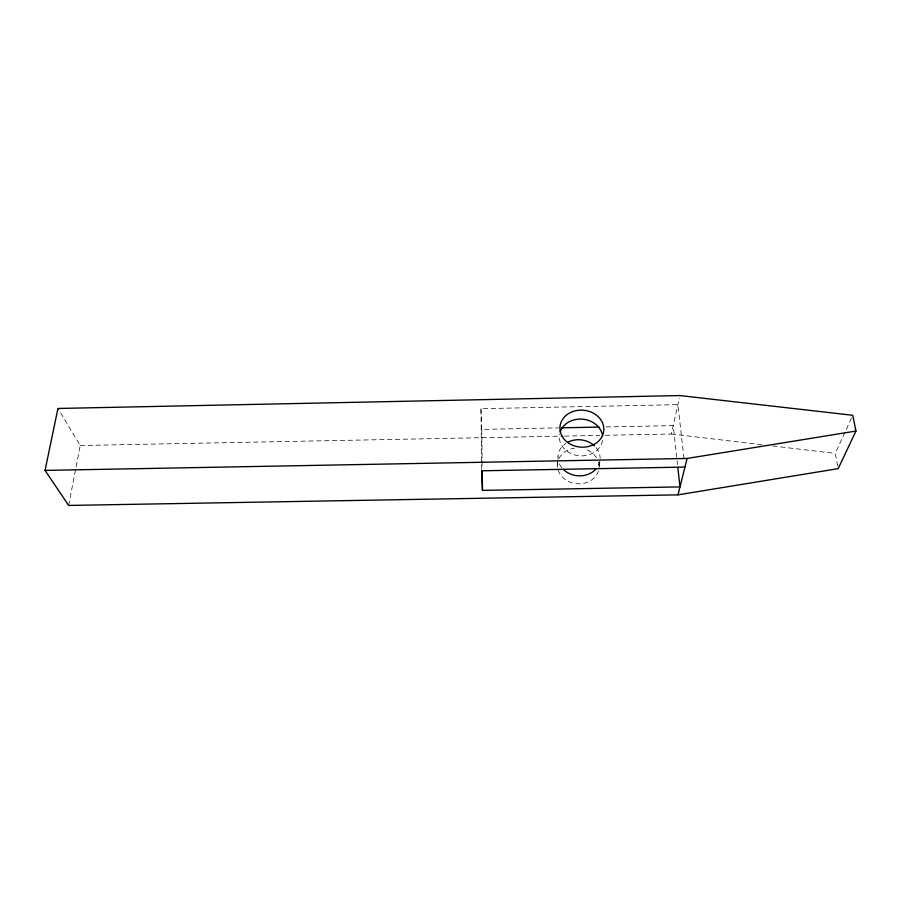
<?xml version="1.0" encoding="UTF-8"?>
<svg xmlns="http://www.w3.org/2000/svg" width="901" height="901" viewBox="0 0 901 901"><rect width="100%" height="100%" fill="white"/><g stroke="black" fill="none" stroke-linecap="round" stroke-linejoin="round"><path stroke-width="0.68" stroke-dasharray="4.5 3.38" d="M557.404 464.995L557.956 456.875M599.097 467.382L599.784 461.965M68.645 505.438L80.212 445.511L57.946 408.468M605.382 435.296L671.38 434.012L679.309 398.152M837.693 466.099L835.272 453.372L851.58 417.816M481.641 469.41L480.965 408.682L677.879 404.65L684.332 461.515M480.965 408.682L481.776 429.394L558.643 427.874M606.159 426.939L673.238 425.621L677.529 464.623M80.212 445.511L563.26 436.118M564.657 436.095L599.762 435.408M671.38 434.012L763.046 444.846M772.776 445.995L835.272 453.372M481.776 429.394L482.215 468.216M598.422 470.93A20.869 17.896 5.6 0 1 578.003 483.814A20.869 17.896 5.6 0 1 557.956 469.477M557.516 467.247A20.869 17.896 5.6 0 1 557.618 462.765M559.014 458.485A20.869 17.896 5.6 0 1 574.579 448.169M587.249 449.971A20.869 17.896 5.6 0 1 596.552 457.787M598.455 462.01A20.869 17.896 5.6 0 1 599.097 466.481M602.544 440.352A21.725 18.369 5.1 0 1 578.082 455.624A21.725 18.369 5.1 0 1 559.544 434.282M599.965 460.614A21.117 18.043 5.5 0 1 597.487 467.011M561.74 467.664A21.117 18.043 5.5 0 1 559.273 463.587M558.068 459.138A21.117 18.043 5.5 0 1 565.851 443.348M596.135 447.651A21.117 18.043 5.5 0 1 600.134 458.35"/><path stroke-width="1.35" d="M45.05 470.401L57.946 408.468L679.883 395.562L852.74 415.271L855.95 431.05L838.178 468.644L677.98 494.852L68.645 505.438L45.05 470.401L687.125 458.451L855.95 431.05M677.98 494.852L687.125 458.451M561.436 427.829L599.165 427.074M684.963 467.067L481.652 470.795L482.474 490.392L679.973 486.912L677.834 467.405M482.249 470.986L482.474 490.392M560.107 432.041A21.725 18.369 5.1 0 1 582.598 419.179A21.725 18.369 5.1 0 1 602.555 435.735M596.045 468.892A21.117 18.043 5.5 0 1 563.395 469.489M568.002 442.109A21.117 18.043 5.5 0 1 594.469 445.86M568.587 443.089A21.996 18.516 4.9 0 0 603.67 431.556A21.996 18.516 4.9 0 0 573.374 411.374A21.996 18.516 4.9 0 0 568.587 443.089"/></g></svg>
